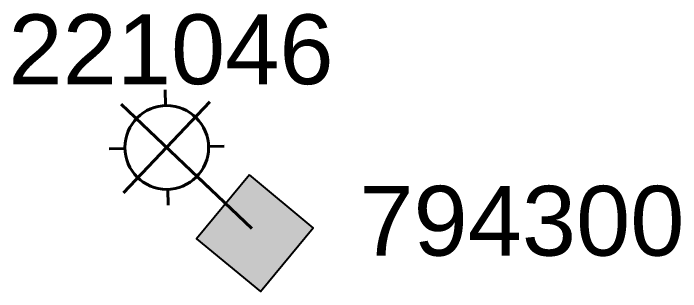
# Model space of a CAD drawing. Header units: metres. Extents: x 300929 to 302247, y 6244220 to 6246836.
# Drawn here: x 302222.84 to 302246.76, y 6245028.49 to 6245038.46 of the extents above; entities that cross this region are included whole.
import ezdxf
from ezdxf.enums import TextEntityAlignment as Align

# ---------------------------------------------------------------- set-up
doc = ezdxf.new("R2010")
doc.units = ezdxf.units.M
doc.layers.get('0').update_dxf_attribs({"color": 6})
doc.layers.add('Equip_SP_SL_EXT', color=7, linetype='Continuous')
doc.layers.add('SupportsUG_SP_LV_SL_EXT', color=7, linetype='Continuous')
doc.styles.add('COLUMN_LABEL', font='arial.ttf')
doc.styles.add('iecARIAL', font='arial.ttf', dxfattribs={"height": 2})
doc.styles.add('POLE_LABEL', font='arial.ttf')
doc.styles.get("Standard").update_dxf_attribs({"font": 'arial.ttf'})

# ---------------------------------------------------------------- blocks, each defined once
blk = doc.blocks.new('*U50')
at = {"lineweight": 40}
for p, q in [((0, 1.968), (0, 6.468)), ((-1.459, 5.676), (-1.061, 5.278)), ((1.458, 5.676), (1.06, 5.278)), ((-2.25, 4.218), (2.25, 4.218)), ((-1.459, 2.759), (-1.061, 3.157)), ((1.458, 2.759), (1.06, 3.157)), ((0, 0), (0, 2.721))]:
    blk.add_line(p, q, dxfattribs=at)
blk.add_circle((0, 4.218), 1.5, dxfattribs=at)
at = {"style": 'iecARIAL', "flags": 8}
blk.add_attdef('ASSET_NUM', (1.5, 1.5), '', height=2.5, dxfattribs=at)
for tag, p, height, flags in [('CONSTRUCTED_VOLTAGE', (0.981, -0.653), 0.2, 9), ('CONTROL_TYPE', (0.981, -0.853), 0.2, 9), ('LANTERN_PURPOSE', (0.981, -1.053), 0.2, 9), ('LNUMBER', (2.181, -3.253), 2.5, 8), ('LANTERN_TYPE', (0.981, -1.253), 0.2, 9), ('NO_PHASES', (0.981, -1.453), 0.2, 9), ('OPERATING_VOLTAGE', (0.981, -1.653), 0.2, 9), ('ORIENTATION', (0.981, -1.853), 0.2, 9), ('OWNED_BY', (0.981, -2.053), 0.2, 9), ('STATE', (0.981, -2.253), 0.2, 9), ('USAGE', (0.981, -2.453), 0.2, 9), ('CEXIST', (0.981, -2.653), 0.2, 9), ('CNEW', (0.981, -2.853), 0.2, 9), ('CNUMBER', (0.981, -3.053), 0.2, 9), ('CREMOVE', (0.981, -3.253), 0.2, 9), ('CREPLACE', (0.981, -3.453), 0.2, 9), ('LKINGHEIGHT', (0.981, -3.653), 0.2, 9), ('LBRACKET', (0.981, -3.853), 0.2, 9), ('LBRACKETVOCAB', (0.981, -4.053), 0.2, 9), ('LCATEGORY', (0.981, -4.253), 0.2, 9), ('LCHARGE1', (0.981, -4.453), 0.2, 9), ('LCHARGE1PERCENT', (0.981, -4.653), 0.2, 9), ('LCHARGE2', (0.981, -4.853), 0.2, 9), ('LCHARGE2PERCENT', (0.981, -5.053), 0.2, 9), ('LCHARGE3', (0.981, -5.253), 0.2, 9), ('LCHARGE3PERCENT', (0.981, -5.453), 0.2, 9), ('LEXIST', (0.981, -5.653), 0.2, 9), ('LLAMP', (0.981, -5.853), 0.2, 9), ('LLAMPVOCAB', (0.981, -6.053), 0.2, 9), ('LMAST', (0.981, -6.253), 0.2, 9), ('LMASTVOCAB', (0.981, -6.453), 0.2, 9), ('LNEW', (0.981, -6.653), 0.2, 9), ('LANTNUMBER', (0.981, -6.853), 0.2, 9), ('LOUTREACH', (0.981, -7.253), 0.2, 9), ('LOUTREACHVOCAB', (0.981, -7.453), 0.2, 9), ('LRATECODE', (0.981, -7.653), 0.2, 9), ('LREMOVE', (0.981, -7.853), 0.2, 9), ('LREPLACE', (0.981, -8.053), 0.2, 9), ('LTYPE', (0.981, -8.253), 0.2, 9), ('LTYPEVOCAB', (0.981, -8.453), 0.2, 9), ('LEGEND', (0.981, -8.653), 0.2, 9), ('LOCATION', (0.981, -8.853), 0.2, 9), ('NOTES', (0.981, -9.053), 0.2, 9), ('STREETNAME', (0.981, -9.253), 0.2, 9), ('SUBURB', (0.981, -9.453), 0.2, 1)]:
    blk.add_attdef(tag, p, '', height=height, dxfattribs=dict(flags=flags))
blk = doc.blocks.new('COLUMN_EXT')
blk.add_hatch(color=256).paths.add_polyline_path([(-1.485, 1.485), (-1.485, -1.485), (1.485, -1.485), (1.485, 1.485)])
blk.add_lwpolyline([(-1.485, -1.485), (1.485, -1.485), (1.485, 1.485), (-1.485, 1.485)], close=True)
for tag, height, style, flags, p in [('ASSET_NUM', 2.5, 'COLUMN_LABEL', 8, (2, 2)), ('STRUCTURE_PLANT_NUMBER', 0.2, 'POLE_LABEL', 9, (1.813, 0.031)), ('STREET_CODE', 0.2, 'COLUMN_LABEL', 9, (1.813, -0.2))]:
    blk.add_attdef(tag, text='', height=height, dxfattribs=dict(style=style, flags=flags)).set_placement(p, align=Align.MIDDLE_LEFT)
at = {"flags": 9}
for tag, p in [('COLUMN_TYPE', (1.813, -0.4)), ('OWNED_BY', (1.813, -0.6)), ('STATE', (1.813, -0.8)), ('USAGE', (1.813, -1)), ('LEGEND', (1.813, -1.2)), ('LOCATION', (1.813, -1.4)), ('STREETNAME', (1.813, -1.6)), ('SUBURB', (1.813, -1.8)), ('NOTES', (1.813, -2))]:
    blk.add_attdef(tag, text='', height=0.2, dxfattribs=at).set_placement(p, align=Align.MIDDLE_LEFT)
at = {"flags": 1}
blk.add_attdef('Z', (1.813, -2.351), '', height=0.2, dxfattribs=at)

msp = doc.modelspace()

# ---------------------------------------------------------------- block references
at = {"layer": 'Equip_SP_SL_EXT'}
ref = msp.add_blockref('*U50', (302231.392, 6245030.747), dxfattribs=dict(at, rotation=46.43839244190857))
ref.add_attrib('ASSET_NUM', '221046', dxfattribs={"layer": '0', "height": 2.5, "style": 'iecARIAL'}).set_placement((302222.663, 6245037.17), align=Align.MIDDLE_LEFT)
at = {"layer": 'SupportsUG_SP_LV_SL_EXT'}
ref = msp.add_blockref('COLUMN_EXT', (302231.499, 6245030.58), dxfattribs=dict(at, rotation=230.3893116465696))
ref.add_attrib('ASSET_NUM', '794300', dxfattribs={"layer": '0', "height": 2.5, "style": 'COLUMN_LABEL'}).set_placement((302235.241, 6245032.279), align=Align.TOP_LEFT)

doc.saveas('drawing.dxf')
